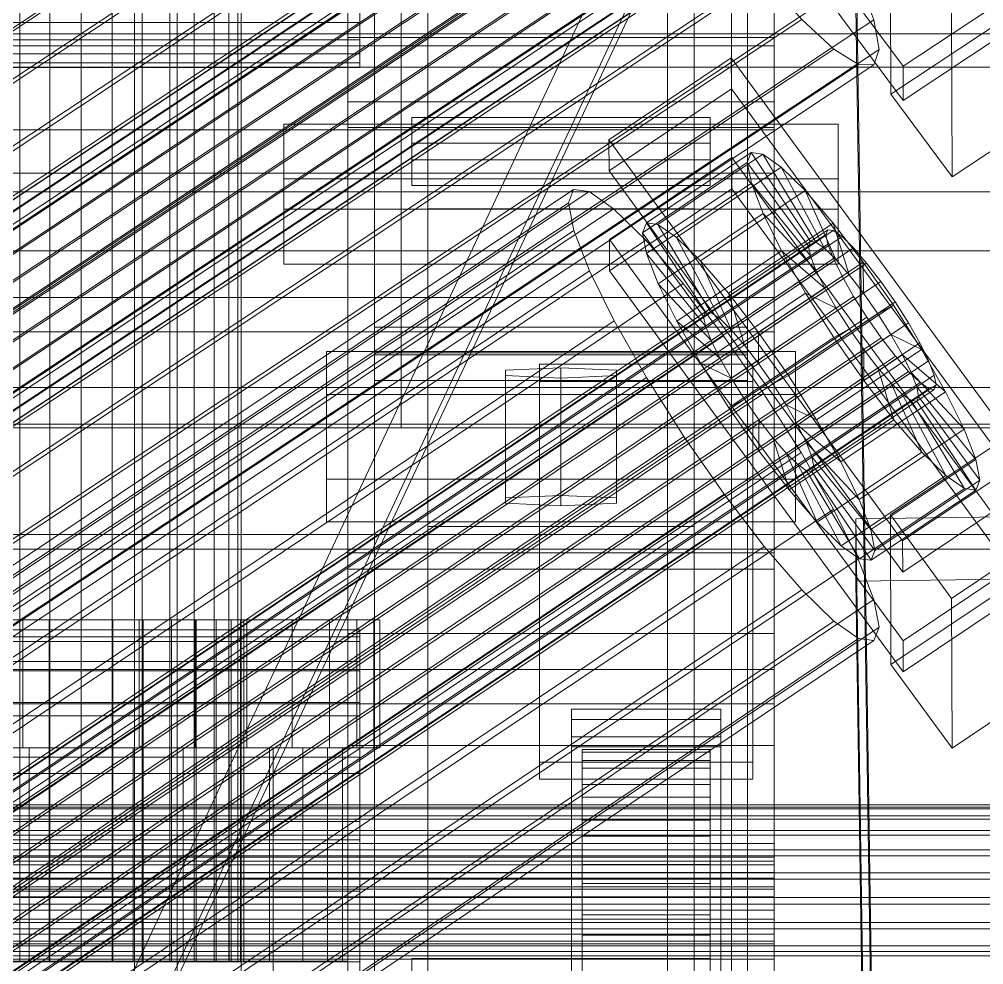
# Model space of a CAD drawing. Header units: millimetres. Extents: x -1970 to 34302, y -65268 to 6837.
# Drawn here: x 279.2 to 369.6, y -35050.3 to -34961.7 of the extents above; entities that cross this region are included whole.
import ezdxf

# ---------------------------------------------------------------- set-up
doc = ezdxf.new("R2010")
doc.units = ezdxf.units.MM
for name, color, linetype, lineweight in [('frontal_briquetadora', 7, 'Continuous', 0), ('frontal_C01', 7, 'Continuous', 0), ('frontal_C02', 7, 'Continuous', 0), ('frontal_C05', 7, 'Continuous', 0), ('frontal_C07', 7, 'Continuous', 0), ('frontal_mezcladora', 7, 'Continuous', 0), ('frontal_tolva-C01', 7, 'Continuous', 0), ('frontal_tolva_provisional', 7, 'Continuous', 0)]:
    doc.layers.add(name, color=color, linetype=linetype, lineweight=lineweight)

msp = doc.modelspace()

# ---------------------------------------------------------------- linework, layer by layer
at = {"layer": 'frontal_briquetadora'}
for p, q in [((315, -35000), (315, -34710)), ((340, -35988), (340, -34950)), ((346, -35988), (346, -34950)), ((-1330, -35000), (490, -35000)), ((315, -35000), (430, -35000)), ((-1330, -35010), (490, -35010))]:
    msp.add_line(p, q, dxfattribs=at)
at = {"layer": 'frontal_C01'}
for p, q in [((150.629, -35047.476), (334.938, -34925.145)), ((141.218, -35069.457), (355.017, -34927.553)), ((141.731, -35069.46), (355.53, -34927.555)), ((141.045, -35069.965), (354.844, -34928.061)), ((142.549, -35069.973), (356.348, -34928.068)), ((146.887, -35050.232), (331.197, -34927.9)), ((153.641, -35050.265), (337.95, -34927.934)), ((141.224, -35070.949), (355.022, -34929.044)), ((143.617, -35070.961), (357.415, -34929.056)), ((362.071, -34966.116), (334.539, -34928.877)), ((141.742, -35072.341), (355.541, -34930.437)), ((144.861, -35072.357), (358.659, -34930.452)), ((142.565, -35074.048), (356.363, -34932.143)), ((359.995, -34932.161), (146.196, -35074.066)), ((148.35, -35054.162), (332.659, -34931.83)), ((157.152, -35054.205), (341.461, -34931.874)), ((334.551, -34932.078), (362.083, -34969.317)), ((143.635, -35075.952), (357.434, -34934.047)), ((147.533, -35075.971), (361.332, -34934.067)), ((144.881, -35077.924), (358.68, -34936.019)), ((148.779, -35077.943), (362.578, -34936.039)), ((150.672, -35058.977), (334.981, -34936.646)), ((345.231, -34936.697), (160.922, -35059.028)), ((146.218, -35079.829), (360.017, -34937.925)), ((149.85, -35079.847), (363.648, -34937.943)), ((147.554, -35081.538), (361.352, -34939.634)), ((150.672, -35081.553), (364.471, -34939.649)), ((148.798, -35082.934), (362.596, -34941.03)), ((151.191, -35082.946), (364.989, -34941.042)), ((149.865, -35083.922), (363.664, -34942.018)), ((151.369, -35083.93), (365.168, -34942.025)), ((153.694, -35064.351), (338.003, -34942.02)), ((164.693, -35064.406), (349.002, -34942.074)), ((150.683, -35084.435), (364.482, -34942.531)), ((151.196, -35084.438), (364.995, -34942.533)), ((157.211, -35069.916), (341.52, -34947.585)), ((168.21, -35069.971), (352.519, -34947.639)), ((160.982, -35075.293), (345.291, -34952.962)), ((171.232, -35075.344), (355.541, -34953.013)), ((360.939, -34968.726), (360.882, -34953.358)), ((360.514, -35146.103), (357.646, -34954.155)), ((164.752, -35080.116), (349.061, -34957.785)), ((173.554, -35080.16), (357.863, -34957.829)), ((311.15, -34962.026), (311.15, -34957.66)), ((349.061, -34957.785), (352.572, -34961.725)), ((359.326, -34961.759), (357.863, -34957.829)), ((373.539, -34958.504), (362.071, -34966.116)), ((311.15, -34959.962), (311.15, -34963.653)), ((360.514, -35152.507), (357.646, -34960.559)), ((372.408, -34961.115), (360.939, -34968.726)), ((366.618, -34961.116), (366.675, -34976.484)), ((-311.15, -34962.026), (311.15, -34962.026)), ((168.263, -35084.057), (352.572, -34961.725)), ((175.016, -35084.09), (359.326, -34961.759)), ((311.15, -34964.95), (311.15, -34962.026)), ((352.572, -34961.725), (355.584, -34964.514)), ((359.83, -34964.535), (359.326, -34961.759)), ((362.083, -34969.317), (373.551, -34961.706)), ((450, -34963.07), (-450, -34963.07)), ((-311.15, -34963.653), (311.15, -34963.653)), ((311.15, -34963.653), (311.15, -34965.793)), ((171.275, -35086.845), (355.584, -34964.514)), ((175.521, -35086.867), (359.83, -34964.535)), ((355.584, -34964.514), (357.893, -34965.961)), ((359.341, -34965.968), (359.83, -34964.535)), ((-311.15, -34964.95), (311.15, -34964.95)), ((311.15, -34966.235), (311.15, -34964.95)), ((-311.15, -34965.793), (311.15, -34965.793)), ((-311.15, -34966.235), (311.15, -34966.235)), ((173.584, -35088.293), (357.893, -34965.961)), ((175.032, -35088.3), (359.341, -34965.968)), ((311.15, -34965.793), (311.15, -34966.235)), ((357.893, -34965.961), (359.341, -34965.968)), ((362.071, -34966.116), (362.083, -34969.317)), ((360.939, -34968.726), (366.675, -34976.484)), ((366.675, -34976.484), (378.143, -34968.873)), ((450, -34983.421), (-450, -34983.421)), ((-450, -34996.228), (450, -34996.228))]:
    msp.add_line(p, q, dxfattribs=at)
at = {"layer": 'frontal_C02'}
for p, q in [((334.501, -34973.009), (345.969, -34965.325)), ((345.969, -34965.325), (345.981, -34968.248)), ((345.969, -34965.325), (373.501, -35002.918)), ((-450, -34966.206), (450, -34966.206)), ((345.981, -34968.248), (334.513, -34975.931)), ((373.513, -35005.841), (345.981, -34968.248)), ((334.513, -34975.931), (334.501, -34973.009)), ((362.033, -35010.602), (334.501, -34973.009)), ((334.539, -34982.361), (346.008, -34974.678)), ((338.005, -34980.8), (347.835, -34974.214)), ((339.088, -34980.947), (348.918, -34974.361)), ((346.008, -34974.678), (346.02, -34977.6)), ((346.008, -34974.678), (373.539, -35012.271)), ((347.835, -34974.214), (347.47, -34975.144)), ((348.918, -34974.361), (347.835, -34974.214)), ((347.835, -34974.214), (353.378, -34982.536)), ((350.645, -34975.576), (348.918, -34974.361)), ((348.918, -34974.361), (353.892, -34982.605)), ((337.64, -34981.73), (347.47, -34975.144)), ((340.816, -34982.162), (350.645, -34975.576)), ((347.47, -34975.144), (353.205, -34982.976)), ((347.47, -34975.144), (347.847, -34977.089)), ((352.899, -34977.775), (350.645, -34975.576)), ((350.645, -34975.576), (354.71, -34983.181)), ((334.513, -34975.931), (362.045, -35013.524)), ((338.017, -34983.674), (347.847, -34977.089)), ((347.847, -34977.089), (353.384, -34983.897)), ((347.847, -34977.089), (348.941, -34979.914)), ((450, -34977.896), (-450, -34977.896)), ((146.872, -35101.153), (331.181, -34977.669)), ((148.32, -35101.35), (332.629, -34977.866)), ((331.181, -34977.669), (330.692, -34978.913)), ((332.629, -34977.866), (331.181, -34977.669)), ((334.938, -34979.49), (332.629, -34977.866)), ((346.02, -34977.6), (334.551, -34985.284)), ((343.069, -34984.361), (352.899, -34977.775)), ((373.551, -35015.193), (346.02, -34977.6)), ((355.525, -34980.81), (352.899, -34977.775)), ((352.899, -34977.775), (355.777, -34984.223)), ((146.383, -35102.397), (330.692, -34978.913)), ((330.692, -34978.913), (331.197, -34981.512)), ((150.629, -35102.974), (334.938, -34979.49)), ((337.95, -34982.43), (334.938, -34979.49)), ((339.111, -34986.5), (348.941, -34979.914)), ((348.941, -34979.914), (353.902, -34985.236)), ((348.941, -34979.914), (350.678, -34983.429)), ((337.64, -34981.73), (338.005, -34980.8)), ((343.549, -34989.121), (338.005, -34980.8)), ((338.005, -34980.8), (339.088, -34980.947)), ((344.062, -34989.191), (339.088, -34980.947)), ((339.088, -34980.947), (340.816, -34982.162)), ((345.695, -34987.395), (355.525, -34980.81)), ((358.345, -34984.472), (355.525, -34980.81)), ((355.525, -34980.81), (357.021, -34985.66)), ((141.045, -35125.12), (354.844, -34981.879)), ((141.218, -35124.679), (355.017, -34981.438)), ((141.731, -35124.749), (355.53, -34981.508)), ((146.887, -35104.996), (331.197, -34981.512)), ((331.197, -34981.512), (332.659, -34985.29)), ((343.376, -34989.562), (337.64, -34981.73)), ((338.017, -34983.674), (337.64, -34981.73)), ((355.017, -34981.438), (354.844, -34981.879)), ((354.844, -34981.879), (355.022, -34982.799)), ((355.53, -34981.508), (355.017, -34981.438)), ((356.348, -34982.083), (355.53, -34981.508)), ((141.224, -35126.041), (355.022, -34982.799)), ((142.549, -35125.324), (356.348, -34982.083)), ((153.641, -35105.914), (337.95, -34982.43)), ((334.551, -34985.284), (334.539, -34982.361)), ((362.071, -35019.954), (334.539, -34982.361)), ((341.461, -34986.487), (337.95, -34982.43)), ((344.88, -34989.767), (340.816, -34982.162)), ((340.816, -34982.162), (343.069, -34984.361)), ((353.378, -34982.536), (343.549, -34989.121)), ((353.892, -34982.605), (344.062, -34989.191)), ((353.205, -34982.976), (353.378, -34982.536)), ((353.378, -34982.536), (353.892, -34982.605)), ((353.892, -34982.605), (354.71, -34983.181)), ((355.022, -34982.799), (355.541, -34984.138)), ((357.415, -34983.125), (356.348, -34982.083)), ((143.617, -35126.366), (357.415, -34983.125)), ((343.554, -34990.483), (338.017, -34983.674)), ((339.111, -34986.5), (338.017, -34983.674)), ((340.848, -34990.015), (350.678, -34983.429)), ((353.205, -34982.976), (343.376, -34989.562)), ((354.71, -34983.181), (344.88, -34989.767)), ((350.678, -34983.429), (354.725, -34986.901)), ((350.678, -34983.429), (352.938, -34987.394)), ((353.384, -34983.897), (353.205, -34982.976)), ((354.71, -34983.181), (355.777, -34984.223)), ((358.659, -34984.562), (357.415, -34983.125)), ((141.742, -35127.379), (355.541, -34984.138)), ((144.861, -35127.804), (358.659, -34984.562)), ((345.947, -34990.808), (343.069, -34984.361)), ((343.069, -34984.361), (345.695, -34987.395)), ((353.384, -34983.897), (343.554, -34990.483)), ((355.777, -34984.223), (345.947, -34990.808)), ((358.345, -34984.472), (348.515, -34991.058)), ((353.902, -34985.236), (353.384, -34983.897)), ((355.541, -34984.138), (356.363, -34985.803)), ((355.777, -34984.223), (357.021, -34985.66)), ((358.357, -34987.394), (358.345, -34984.472)), ((361.166, -34988.512), (358.345, -34984.472)), ((359.995, -34986.297), (358.659, -34984.562)), ((148.35, -35108.774), (332.659, -34985.29)), ((332.659, -34985.29), (334.981, -34989.989)), ((334.551, -34985.284), (362.083, -35022.877)), ((353.902, -34985.236), (344.073, -34991.821)), ((354.725, -34986.901), (353.902, -34985.236)), ((142.565, -35129.044), (356.363, -34985.803)), ((359.995, -34986.297), (146.196, -35129.538)), ((157.152, -35109.971), (341.461, -34986.487)), ((344.073, -34991.821), (339.111, -34986.5)), ((340.848, -34990.015), (339.111, -34986.5)), ((345.231, -34991.382), (341.461, -34986.487)), ((357.021, -34985.66), (347.191, -34992.246)), ((356.363, -34985.803), (357.434, -34987.681)), ((357.021, -34985.66), (358.357, -34987.394)), ((361.332, -34988.211), (359.995, -34986.297)), ((343.108, -34993.979), (352.938, -34987.394)), ((354.725, -34986.901), (344.895, -34993.486)), ((347.191, -34992.246), (345.695, -34987.395)), ((345.695, -34987.395), (348.515, -34991.058)), ((348.527, -34993.98), (358.357, -34987.394)), ((352.938, -34987.394), (355.796, -34988.778)), ((352.938, -34987.394), (355.569, -34991.537)), ((355.796, -34988.778), (354.725, -34986.901)), ((358.357, -34987.394), (359.693, -34989.308)), ((143.635, -35130.922), (357.434, -34987.681)), ((147.533, -35131.452), (361.332, -34988.211)), ((357.434, -34987.681), (358.68, -34989.644)), ((362.578, -34990.174), (361.332, -34988.211)), ((343.549, -34989.121), (343.376, -34989.562)), ((344.062, -34989.191), (343.549, -34989.121)), ((344.88, -34989.767), (344.062, -34989.191)), ((355.796, -34988.778), (345.966, -34995.364)), ((351.336, -34995.098), (361.166, -34988.512)), ((357.042, -34990.741), (355.796, -34988.778)), ((361.166, -34988.512), (359.693, -34989.308)), ((363.797, -34992.656), (361.166, -34988.512)), ((144.881, -35132.885), (358.68, -34989.644)), ((150.672, -35113.473), (334.981, -34989.989)), ((334.981, -34989.989), (338.003, -34995.288)), ((344.895, -34993.486), (340.848, -34990.015)), ((343.108, -34993.979), (340.848, -34990.015)), ((343.376, -34989.562), (343.554, -34990.483)), ((345.947, -34990.808), (344.88, -34989.767)), ((359.693, -34989.308), (349.863, -34995.894)), ((358.68, -34989.644), (360.017, -34991.558)), ((359.693, -34989.308), (360.939, -34991.271)), ((148.779, -35133.415), (362.578, -34990.174)), ((343.554, -34990.483), (344.073, -34991.821)), ((347.191, -34992.246), (345.947, -34990.808)), ((357.042, -34990.741), (347.212, -34997.327)), ((355.569, -34991.537), (357.042, -34990.741)), ((358.378, -34992.655), (357.042, -34990.741)), ((363.648, -34992.051), (362.578, -34990.174)), ((146.218, -35134.799), (360.017, -34991.558)), ((345.231, -34991.382), (160.922, -35114.866)), ((344.073, -34991.821), (344.895, -34993.486)), ((349.002, -34996.784), (345.231, -34991.382)), ((345.739, -34998.123), (355.569, -34991.537)), ((348.515, -34991.058), (348.527, -34993.98)), ((348.515, -34991.058), (351.336, -34995.098)), ((360.939, -34991.271), (351.109, -34997.857)), ((355.569, -34991.537), (358.39, -34995.578)), ((360.017, -34991.558), (361.352, -34993.292)), ((363.797, -34992.656), (360.939, -34991.271)), ((360.939, -34991.271), (362.01, -34993.149)), ((149.85, -35135.293), (363.648, -34992.051)), ((348.527, -34993.98), (347.191, -34992.246)), ((358.378, -34992.655), (348.548, -34999.241)), ((353.967, -34999.242), (363.797, -34992.656)), ((358.39, -34995.578), (358.378, -34992.655)), ((359.714, -34994.39), (358.378, -34992.655)), ((364.471, -34993.716), (363.648, -34992.051)), ((366.057, -34996.62), (363.797, -34992.656)), ((147.554, -35136.534), (361.352, -34993.292)), ((150.672, -35136.958), (364.471, -34993.716)), ((344.895, -34993.486), (345.966, -34995.364)), ((362.01, -34993.149), (352.18, -34999.735)), ((361.352, -34993.292), (362.596, -34994.73)), ((366.057, -34996.62), (362.01, -34993.149)), ((362.01, -34993.149), (362.833, -34994.814)), ((364.989, -34995.055), (364.471, -34993.716)), ((345.966, -34995.364), (343.108, -34993.979)), ((345.739, -34998.123), (343.108, -34993.979)), ((349.863, -34995.894), (348.527, -34993.98)), ((359.714, -34994.39), (349.884, -35000.976)), ((361.21, -34999.24), (359.714, -34994.39)), ((360.958, -34995.827), (359.714, -34994.39)), ((148.798, -35137.971), (362.596, -34994.73)), ((151.191, -35138.296), (364.989, -34995.055)), ((153.694, -35118.772), (338.003, -34995.288)), ((338.003, -34995.288), (341.52, -35000.828)), ((345.966, -34995.364), (347.212, -34997.327)), ((349.863, -34995.894), (351.336, -34995.098)), ((351.336, -34995.098), (353.967, -34999.242)), ((362.833, -34994.814), (353.003, -35001.4)), ((362.596, -34994.73), (363.664, -34995.771)), ((367.794, -35000.135), (362.833, -34994.814)), ((362.833, -34994.814), (363.351, -34996.153)), ((365.168, -34995.976), (364.989, -34995.055)), ((149.865, -35139.013), (363.664, -34995.771)), ((150.683, -35139.588), (364.482, -34996.347)), ((151.196, -35139.658), (364.995, -34996.416)), ((151.369, -35139.217), (365.168, -34995.976)), ((348.56, -35002.164), (358.39, -34995.578)), ((351.109, -34997.857), (349.863, -34995.894)), ((360.958, -34995.827), (351.128, -35002.413)), ((363.351, -34996.153), (353.521, -35002.738)), ((358.39, -34995.578), (361.21, -34999.24)), ((363.836, -35002.274), (360.958, -34995.827)), ((362.025, -34996.869), (360.958, -34995.827)), ((368.888, -35002.961), (363.351, -34996.153)), ((363.351, -34996.153), (363.53, -34997.073)), ((363.664, -34995.771), (364.482, -34996.347)), ((364.482, -34996.347), (364.995, -34996.416)), ((364.995, -34996.416), (365.168, -34995.976)), ((164.693, -35120.268), (349.002, -34996.784)), ((347.212, -34997.327), (345.739, -34998.123)), ((347.212, -34997.327), (348.548, -34999.241)), ((352.519, -35002.323), (349.002, -34996.784)), ((362.025, -34996.869), (352.196, -35003.455)), ((363.53, -34997.073), (353.7, -35003.659)), ((356.228, -35003.206), (366.057, -34996.62)), ((366.09, -35004.474), (362.025, -34996.869)), ((362.843, -34997.444), (362.025, -34996.869)), ((363.53, -34997.073), (363.357, -34997.514)), ((369.265, -35004.905), (363.53, -34997.073)), ((367.794, -35000.135), (366.057, -34996.62)), ((348.56, -35002.164), (345.739, -34998.123)), ((352.18, -34999.735), (351.109, -34997.857)), ((351.109, -34997.857), (353.967, -34999.242)), ((362.843, -34997.444), (353.014, -35004.03)), ((363.357, -34997.514), (353.527, -35004.1)), ((367.817, -35005.688), (362.843, -34997.444)), ((363.357, -34997.514), (362.843, -34997.444)), ((368.9, -35005.836), (363.357, -34997.514)), ((450, -34999.677), (-450, -34999.677)), ((348.548, -34999.241), (348.56, -35002.164)), ((348.548, -34999.241), (349.884, -35000.976)), ((351.38, -35005.826), (361.21, -34999.24)), ((353.003, -35001.4), (352.18, -34999.735)), ((352.18, -34999.735), (356.228, -35003.206)), ((353.967, -34999.242), (356.228, -35003.206)), ((361.21, -34999.24), (363.836, -35002.274)), ((157.211, -35124.312), (341.52, -35000.828)), ((341.52, -35000.828), (345.291, -35006.229)), ((349.884, -35000.976), (351.38, -35005.826)), ((349.884, -35000.976), (351.128, -35002.413)), ((357.964, -35006.721), (367.794, -35000.135)), ((360.882, -35008.158), (372.35, -35000.475)), ((368.888, -35002.961), (367.794, -35000.135)), ((353.521, -35002.738), (353.003, -35001.4)), ((353.003, -35001.4), (357.964, -35006.721)), ((168.21, -35125.807), (352.519, -35002.323)), ((351.38, -35005.826), (348.56, -35002.164)), ((351.128, -35002.413), (354.006, -35008.86)), ((351.128, -35002.413), (352.196, -35003.455)), ((355.541, -35007.623), (352.519, -35002.323)), ((353.7, -35003.659), (353.521, -35002.738)), ((353.521, -35002.738), (359.058, -35009.547)), ((354.006, -35008.86), (363.836, -35002.274)), ((363.836, -35002.274), (366.09, -35004.474)), ((352.196, -35003.455), (356.26, -35011.059)), ((352.196, -35003.455), (353.014, -35004.03)), ((353.527, -35004.1), (353.7, -35003.659)), ((353.7, -35003.659), (359.436, -35011.491)), ((356.228, -35003.206), (357.964, -35006.721)), ((359.058, -35009.547), (368.888, -35002.961)), ((373.501, -35002.918), (362.033, -35010.602)), ((369.265, -35004.905), (368.888, -35002.961)), ((353.014, -35004.03), (357.987, -35012.274)), ((353.014, -35004.03), (353.527, -35004.1)), ((353.527, -35004.1), (359.07, -35012.421)), ((356.26, -35011.059), (366.09, -35004.474)), ((366.09, -35004.474), (367.817, -35005.688)), ((359.436, -35011.491), (369.265, -35004.905)), ((368.9, -35005.836), (369.265, -35004.905)), ((160.982, -35129.713), (345.291, -35006.229)), ((345.291, -35006.229), (349.061, -35011.125)), ((354.006, -35008.86), (351.38, -35005.826)), ((357.987, -35012.274), (367.817, -35005.688)), ((359.07, -35012.421), (368.9, -35005.836)), ((362.045, -35013.524), (373.513, -35005.841)), ((367.817, -35005.688), (368.9, -35005.836)), ((357.964, -35006.721), (359.058, -35009.547)), ((171.232, -35131.107), (355.541, -35007.623)), ((357.863, -35012.322), (355.541, -35007.623)), ((360.939, -35022.187), (360.882, -35008.158)), ((366.618, -35015.99), (360.882, -35008.158)), ((356.26, -35011.059), (354.006, -35008.86)), ((357.646, -35008.53), (375.644, -35008.286)), ((357.646, -35014.376), (357.646, -35008.53)), ((360.514, -35202.297), (357.646, -35008.53)), ((378.086, -35008.307), (366.618, -35015.99)), ((359.058, -35009.547), (359.436, -35011.491)), ((362.033, -35010.602), (362.045, -35013.524)), ((-450, -35011.368), (450, -35011.368)), ((164.752, -35134.609), (349.061, -35011.125)), ((349.061, -35011.125), (352.572, -35015.181)), ((357.987, -35012.274), (356.26, -35011.059)), ((359.436, -35011.491), (359.07, -35012.421)), ((173.554, -35135.806), (357.863, -35012.322)), ((359.326, -35016.1), (357.863, -35012.322)), ((359.07, -35012.421), (357.987, -35012.274)), ((373.539, -35012.271), (362.071, -35019.954)), ((375.644, -35014.132), (357.646, -35014.376)), ((360.514, -35208.143), (357.646, -35014.376)), ((372.408, -35014.504), (360.939, -35022.187)), ((168.263, -35138.665), (352.572, -35015.181)), ((352.572, -35015.181), (355.584, -35018.122)), ((362.083, -35022.877), (373.551, -35015.193)), ((175.016, -35139.584), (359.326, -35016.1)), ((359.83, -35018.699), (359.326, -35016.1)), ((366.618, -35015.99), (366.675, -35030.019)), ((171.275, -35141.606), (355.584, -35018.122)), ((355.584, -35018.122), (357.893, -35019.745)), ((-311.15, -35018.945), (311.15, -35018.945)), ((175.521, -35142.183), (359.83, -35018.699)), ((311.15, -35019.581), (311.15, -35018.945)), ((311.15, -35018.945), (311.15, -35020.039)), ((359.341, -35019.942), (359.83, -35018.699)), ((-311.15, -35019.581), (311.15, -35019.581)), ((173.584, -35143.229), (357.893, -35019.745)), ((175.032, -35143.426), (359.341, -35019.942)), ((311.15, -35021.904), (311.15, -35019.581)), ((357.893, -35019.745), (359.341, -35019.942)), ((362.071, -35019.954), (362.083, -35022.877)), ((-311.15, -35020.039), (311.15, -35020.039)), ((311.15, -35020.039), (311.15, -35022.788)), ((-311.15, -35021.904), (311.15, -35021.904)), ((311.15, -35025.755), (311.15, -35021.904)), ((360.939, -35022.187), (366.675, -35030.019)), ((366.675, -35030.019), (378.143, -35022.336)), ((-311.15, -35022.788), (311.15, -35022.788)), ((311.15, -35022.788), (311.15, -35027.005)), ((-311.15, -35025.755), (311.15, -35025.755)), ((311.15, -35030.872), (311.15, -35025.755)), ((-311.15, -35027.005), (311.15, -35027.005)), ((311.15, -35027.005), (311.15, -35032.403)), ((-311.15, -35030.872), (311.15, -35030.872)), ((311.15, -35036.906), (311.15, -35030.872)), ((-311.15, -35032.403), (311.15, -35032.403)), ((311.15, -35032.403), (311.15, -35038.613)), ((-440, -35035.335), (440, -35035.335)), ((-440, -35035.561), (440, -35035.561)), ((-440, -35035.723), (440, -35035.723)), ((-440, -35036.384), (440, -35036.384)), ((-440, -35036.697), (440, -35036.697)), ((311.15, -35036.906), (-311.15, -35036.906)), ((311.15, -35043.446), (311.15, -35036.906)), ((-440, -35037.748), (440, -35037.748)), ((-440, -35038.191), (440, -35038.191)), ((-311.15, -35038.613), (311.15, -35038.613)), ((311.15, -35038.613), (311.15, -35045.213)), ((-440, -35039.561), (440, -35039.561)), ((-440, -35040.104), (440, -35040.104)), ((440, -35041.699), (-440, -35041.699)), ((-440, -35042.304), (440, -35042.304)), ((-311.15, -35043.446), (311.15, -35043.446)), ((311.15, -35050.046), (311.15, -35043.446)), ((-440, -35044.017), (440, -35044.017)), ((-440, -35044.643), (440, -35044.643)), ((-311.15, -35045.213), (311.15, -35045.213)), ((311.15, -35045.213), (311.15, -35051.753)), ((-440, -35046.355), (440, -35046.355)), ((-440, -35046.96), (440, -35046.96)), ((-440, -35048.556), (440, -35048.556)), ((-440, -35049.098), (440, -35049.098)), ((-311.15, -35050.046), (311.15, -35050.046)), ((311.15, -35056.257), (311.15, -35050.046))]:
    msp.add_line(p, q, dxfattribs=at)
at = {"layer": 'frontal_C05'}
for p, q in [((279.26, -35050), (279.26, -34930)), ((282.074, -35050), (282.074, -34930)), ((285, -34930), (285, -35050)), ((287.926, -35050), (287.926, -34930)), ((290.74, -35050), (290.74, -34930)), ((293.334, -35050), (293.334, -34930)), ((295.607, -35050), (295.607, -34930)), ((297.472, -35050), (297.472, -34930)), ((298.858, -35050), (298.858, -34930)), ((299.712, -35050), (299.712, -34930)), ((300, -35050), (300, -34930)), ((274.285, -35018), (279.537, -35018)), ((282.025, -35018), (279.164, -35018)), ((282.025, -35018), (279.537, -35018)), ((279.537, -35018), (285, -35018)), ((279.537, -35018), (279.537, -35030)), ((285, -35018), (282.025, -35018)), ((282.025, -35030), (282.025, -35018)), ((285, -35018), (287.975, -35018)), ((290.463, -35018), (285, -35018)), ((285, -35018), (285, -35030)), ((287.975, -35018), (290.463, -35018)), ((287.975, -35030), (287.975, -35018)), ((287.975, -35018), (290.836, -35018)), ((290.463, -35018), (290.463, -35030)), ((295.715, -35018), (290.463, -35018)), ((290.836, -35018), (295.715, -35018)), ((290.836, -35030), (290.836, -35018)), ((290.836, -35018), (293.472, -35018)), ((293.472, -35018), (300.556, -35018)), ((293.472, -35030), (293.472, -35018)), ((293.472, -35018), (295.783, -35018)), ((295.715, -35018), (295.715, -35030)), ((300.556, -35018), (295.715, -35018)), ((295.783, -35018), (304.799, -35018)), ((295.783, -35030), (295.783, -35018)), ((295.783, -35018), (297.68, -35018)), ((297.68, -35018), (308.281, -35018)), ((297.68, -35030), (297.68, -35018)), ((297.68, -35018), (299.089, -35018)), ((299.089, -35018), (310.869, -35018)), ((299.089, -35030), (299.089, -35018)), ((299.089, -35018), (299.957, -35018)), ((299.957, -35018), (312.462, -35018)), ((299.957, -35030), (299.957, -35018)), ((299.957, -35018), (300.25, -35018)), ((300.25, -35018), (313, -35018)), ((300.25, -35030), (300.25, -35018)), ((300.556, -35018), (300.556, -35030)), ((304.799, -35018), (300.556, -35018)), ((304.799, -35018), (304.799, -35030)), ((308.281, -35018), (304.799, -35018)), ((308.281, -35018), (308.281, -35030)), ((310.869, -35018), (308.281, -35018)), ((310.869, -35018), (310.869, -35030)), ((312.462, -35018), (310.869, -35018)), ((312.462, -35018), (312.462, -35030)), ((313, -35018), (312.462, -35018)), ((313, -35018), (313, -35030)), ((260, -35030), (310, -35030)), ((279.537, -35030), (274.285, -35030)), ((275.433, -35030), (280.123, -35030)), ((282.025, -35030), (279.164, -35030)), ((285, -35030), (279.537, -35030)), ((279.537, -35030), (282.025, -35030)), ((282.025, -35030), (280.123, -35030)), ((280.123, -35030), (285, -35030)), ((280.123, -35030), (280.123, -35050)), ((285, -35030), (282.025, -35030)), ((282.025, -35050), (282.025, -35030)), ((285, -35030), (287.975, -35030)), ((289.877, -35030), (285, -35030)), ((285, -35030), (285, -35050)), ((285, -35030), (290.463, -35030)), ((287.975, -35030), (289.877, -35030)), ((287.975, -35050), (287.975, -35030)), ((287.975, -35030), (290.836, -35030)), ((290.463, -35030), (287.975, -35030)), ((289.877, -35030), (289.877, -35050)), ((294.567, -35030), (289.877, -35030)), ((290.463, -35030), (295.715, -35030)), ((290.836, -35030), (294.567, -35030)), ((290.836, -35050), (290.836, -35030)), ((290.836, -35030), (293.472, -35030)), ((295.715, -35030), (290.836, -35030)), ((293.472, -35030), (298.889, -35030)), ((293.472, -35050), (293.472, -35030)), ((293.472, -35030), (295.783, -35030)), ((300.556, -35030), (293.472, -35030)), ((294.567, -35030), (294.567, -35050)), ((298.889, -35030), (294.567, -35030)), ((295.715, -35030), (300.556, -35030)), ((295.783, -35030), (302.678, -35030)), ((295.783, -35050), (295.783, -35030)), ((295.783, -35030), (297.68, -35030)), ((304.799, -35030), (295.783, -35030)), ((297.68, -35030), (305.787, -35030)), ((297.68, -35050), (297.68, -35030)), ((297.68, -35030), (299.089, -35030)), ((308.281, -35030), (297.68, -35030)), ((298.889, -35030), (298.889, -35050)), ((302.678, -35030), (298.889, -35030)), ((299.089, -35030), (308.097, -35030)), ((299.089, -35050), (299.089, -35030)), ((299.089, -35030), (299.957, -35030)), ((310.869, -35030), (299.089, -35030)), ((299.957, -35030), (309.52, -35030)), ((299.957, -35050), (299.957, -35030)), ((299.957, -35030), (300.25, -35030)), ((312.462, -35030), (299.957, -35030)), ((300.25, -35030), (310, -35030)), ((300.25, -35050), (300.25, -35030)), ((313, -35030), (300.25, -35030)), ((300.556, -35030), (304.799, -35030)), ((302.678, -35030), (302.678, -35050)), ((305.787, -35030), (302.678, -35030)), ((303, -35030), (310, -35030)), ((303, -35980), (303, -35030)), ((304.799, -35030), (308.281, -35030)), ((305.787, -35030), (305.787, -35050)), ((308.097, -35030), (305.787, -35030)), ((308.097, -35030), (308.097, -35050)), ((309.52, -35030), (308.097, -35030)), ((308.281, -35030), (310.869, -35030)), ((309.52, -35030), (309.52, -35050)), ((310, -35030), (309.52, -35030)), ((310, -35980), (310, -35030)), ((310, -35030), (310, -35050)), ((310.869, -35030), (312.462, -35030)), ((312.462, -35030), (313, -35030)), ((280.123, -35050), (275.433, -35050)), ((279.26, -35050), (276.666, -35050)), ((279.164, -35050), (282.025, -35050)), ((282.074, -35050), (279.26, -35050)), ((285, -35050), (280.123, -35050)), ((280.123, -35050), (282.025, -35050)), ((282.025, -35050), (285, -35050)), ((282.074, -35050), (285, -35050)), ((285, -35050), (287.926, -35050)), ((285, -35050), (289.877, -35050)), ((287.975, -35050), (285, -35050)), ((287.926, -35050), (290.74, -35050)), ((289.877, -35050), (287.975, -35050)), ((290.836, -35050), (287.975, -35050)), ((289.877, -35050), (294.567, -35050)), ((290.74, -35050), (293.334, -35050)), ((294.567, -35050), (290.836, -35050)), ((293.472, -35050), (290.836, -35050)), ((293.334, -35050), (295.607, -35050)), ((298.889, -35050), (293.472, -35050)), ((295.783, -35050), (293.472, -35050)), ((294.567, -35050), (298.889, -35050)), ((295.607, -35050), (297.472, -35050)), ((302.678, -35050), (295.783, -35050)), ((297.68, -35050), (295.783, -35050)), ((297.472, -35050), (298.858, -35050)), ((305.787, -35050), (297.68, -35050)), ((299.089, -35050), (297.68, -35050)), ((298.858, -35050), (299.712, -35050)), ((298.889, -35050), (302.678, -35050)), ((308.097, -35050), (299.089, -35050)), ((299.957, -35050), (299.089, -35050)), ((299.712, -35050), (300, -35050)), ((309.52, -35050), (299.957, -35050)), ((300.25, -35050), (299.957, -35050)), ((310, -35050), (300.25, -35050)), ((302.678, -35050), (305.787, -35050)), ((305.787, -35050), (308.097, -35050)), ((308.097, -35050), (309.52, -35050)), ((309.52, -35050), (310, -35050))]:
    msp.add_line(p, q, dxfattribs=at)
at = {"layer": 'frontal_C07'}
for p, q in [((312.5, -34993.161), (312.5, -34833.68)), ((347.5, -34833.68), (347.5, -34993.161)), ((312.5, -34995.575), (312.5, -34836.093)), ((347.5, -34995.575), (347.5, -34836.093)), ((310, -34971.848), (310, -34875.296)), ((350, -34875.296), (350, -34971.848)), ((317.5, -34880.357), (317.5, -34979.494)), ((317.5, -35136.604), (317.5, -34880.571)), ((342.5, -34979.494), (342.5, -34880.357)), ((342.5, -34880.571), (342.5, -35136.604)), ((312.5, -35053.506), (312.5, -34894.024)), ((347.5, -34894.024), (347.5, -35053.506)), ((312.5, -35055.92), (312.5, -34896.438)), ((347.5, -35055.92), (347.5, -34896.438)), ((317.5, -35165.925), (317.5, -34909.892)), ((317.5, -34910.105), (317.5, -35009.242)), ((342.5, -35165.925), (342.5, -34909.892)), ((342.5, -34910.105), (342.5, -35009.242)), ((310, -35011.718), (310, -34915.167)), ((350, -35011.718), (350, -34915.167)), ((350, -34960.101), (350, -34964.188)), ((350, -34960.101), (350, -34972.062)), ((350, -34963.414), (310, -34963.414)), ((310, -34963.414), (310, -35013.252)), ((310, -34969.449), (310, -34963.414)), ((350, -35013.252), (350, -34963.414)), ((350, -34963.414), (350, -34969.449)), ((350, -34964.188), (-350, -34964.188)), ((350, -34976.149), (350, -34964.188)), ((350, -34969.449), (310, -34969.449)), ((310, -34969.449), (310, -35019.287)), ((310, -35029.794), (310, -34969.449)), ((350, -35019.287), (350, -34969.449)), ((350, -34969.449), (350, -35029.794)), ((316, -34973.319), (316, -34970.905)), ((316, -34970.905), (344, -34970.905)), ((316, -34974.892), (316, -34970.905)), ((344, -34970.905), (344, -34973.319)), ((344, -34970.905), (344, -34974.892)), ((304, -34976.68), (304, -34971.531)), ((304, -34971.531), (356, -34971.531)), ((304, -34979.505), (304, -34971.531)), ((350, -34971.848), (310, -34971.848)), ((310, -34971.848), (310, -35011.718)), ((310, -35068.4), (310, -34971.848)), ((350, -35011.718), (350, -34971.848)), ((350, -34971.848), (350, -35068.4)), ((356, -34971.531), (356, -34976.68)), ((356, -34971.531), (356, -34979.505)), ((350, -34972.062), (-350, -34972.062)), ((350, -34976.149), (350, -34972.062)), ((344, -34973.319), (316, -34973.319)), ((316, -34973.319), (316, -34977.306)), ((344, -34977.306), (344, -34973.319)), ((344, -34974.892), (316, -34974.892)), ((316, -34974.892), (316, -34977.306)), ((344, -34977.306), (344, -34974.892)), ((-350, -34976.149), (350, -34976.149)), ((356, -34976.68), (304, -34976.68)), ((304, -34976.68), (304, -34984.654)), ((316, -34977.306), (344, -34977.306)), ((356, -34984.654), (356, -34976.68)), ((356, -34979.505), (304, -34979.505)), ((304, -34979.505), (304, -34984.654)), ((342.5, -34979.494), (317.5, -34979.494)), ((317.5, -34979.494), (317.5, -35009.242)), ((342.5, -35009.242), (342.5, -34979.494)), ((356, -34984.654), (356, -34979.505)), ((304, -34984.654), (356, -34984.654)), ((-350, -34987.775), (350, -34987.775)), ((350, -34987.775), (350, -34990.993)), ((350, -34987.775), (350, -35022.661)), ((350, -34990.993), (-350, -34990.993)), ((312.5, -34992.99), (312.5, -34990.576)), ((312.5, -34990.576), (347.5, -34990.576)), ((312.5, -35150.057), (312.5, -34990.576)), ((347.5, -34990.576), (347.5, -34992.99)), ((347.5, -34990.576), (347.5, -35150.057)), ((350, -35025.88), (350, -34990.993)), ((308, -34996.869), (308, -34992.846)), ((308, -34992.846), (352, -34992.846)), ((308, -35004.807), (308, -34992.846)), ((352, -34992.846), (352, -34996.869)), ((352, -34992.846), (352, -35004.807)), ((347.5, -34992.99), (312.5, -34992.99)), ((312.5, -35152.471), (312.5, -34992.99)), ((347.5, -34993.161), (312.5, -34993.161)), ((312.5, -34993.161), (312.5, -34995.575)), ((347.5, -35152.471), (347.5, -34992.99)), ((347.5, -34995.575), (347.5, -34993.161)), ((330, -34994.375), (324.804, -34994.616)), ((324.804, -34994.616), (324.804, -34995.099)), ((324.804, -35006.577), (324.804, -34994.616)), ((328, -34995.662), (328, -34994.053)), ((328, -34994.053), (348, -34994.053)), ((328, -35031.332), (328, -34994.053)), ((335.196, -34994.616), (330, -34994.375)), ((330, -35006.336), (330, -34994.375)), ((335.196, -34995.099), (335.196, -34994.616)), ((335.196, -35006.577), (335.196, -34994.616)), ((348, -34994.053), (348, -34995.662)), ((348, -34994.053), (348, -35031.332)), ((324.804, -34995.099), (330, -34995.34)), ((324.804, -35007.06), (324.804, -34995.099)), ((330, -34995.34), (335.196, -34995.099)), ((330, -34995.34), (330, -35007.301)), ((335.196, -35007.06), (335.196, -34995.099)), ((312.5, -34995.575), (347.5, -34995.575)), ((348, -34995.662), (328, -34995.662)), ((328, -34995.662), (328, -35032.941)), ((348, -35032.941), (348, -34995.662)), ((352, -34996.869), (308, -34996.869)), ((308, -34996.869), (308, -35008.83)), ((352, -35008.83), (352, -34996.869)), ((352, -35004.807), (308, -35004.807)), ((308, -35004.807), (308, -35008.83)), ((352, -35008.83), (352, -35004.807)), ((324.804, -35006.577), (330, -35006.336)), ((330, -35006.336), (335.196, -35006.577)), ((324.804, -35007.06), (324.804, -35006.577)), ((330, -35007.301), (324.804, -35007.06)), ((335.196, -35007.06), (330, -35007.301)), ((335.196, -35006.577), (335.196, -35007.06)), ((308, -35008.83), (352, -35008.83)), ((317.5, -35009.242), (342.5, -35009.242)), ((310, -35011.718), (350, -35011.718)), ((310, -35108.27), (310, -35011.718)), ((350, -35108.27), (350, -35011.718)), ((310, -35013.252), (350, -35013.252)), ((310, -35019.287), (310, -35013.252)), ((350, -35019.287), (350, -35013.252)), ((310, -35019.287), (350, -35019.287)), ((310, -35079.632), (310, -35019.287)), ((350, -35079.632), (350, -35019.287)), ((350, -35022.661), (-350, -35022.661)), ((350, -35025.88), (350, -35022.661)), ((-350, -35025.88), (350, -35025.88)), ((331, -35027.345), (331, -35026.379)), ((331, -35026.379), (345, -35026.379)), ((331, -35068.243), (331, -35026.379)), ((345, -35026.379), (345, -35027.345)), ((345, -35026.379), (345, -35068.243)), ((345, -35027.345), (331, -35027.345)), ((331, -35027.345), (331, -35069.209)), ((345, -35069.209), (345, -35027.345)), ((331, -35029.919), (331, -35028.954)), ((331, -35028.954), (345, -35028.954)), ((331, -35070.818), (331, -35028.954)), ((345, -35028.954), (345, -35029.919)), ((345, -35028.954), (345, -35070.818)), ((350, -35029.794), (310, -35029.794)), ((310, -35029.794), (310, -35079.632)), ((310, -35126.345), (310, -35029.794)), ((345, -35029.919), (331, -35029.919)), ((331, -35029.919), (331, -35071.783)), ((345, -35071.783), (345, -35029.919)), ((350, -35079.632), (350, -35029.794)), ((350, -35029.794), (350, -35126.345)), ((332, -35040.11), (332, -35030.143)), ((332, -35030.143), (332, -35030.393)), ((332, -35030.143), (344, -35030.143)), ((332, -35031.184), (332, -35030.143)), ((332, -35040.229), (332, -35030.393)), ((332, -35030.393), (332, -35031.916)), ((332, -35030.393), (344, -35030.393)), ((344, -35030.393), (344, -35030.143)), ((344, -35030.143), (344, -35040.11)), ((344, -35030.143), (344, -35031.184)), ((344, -35031.916), (344, -35030.393)), ((344, -35030.393), (344, -35040.229)), ((348, -35031.332), (328, -35031.332)), ((328, -35031.332), (328, -35032.941)), ((332, -35040.604), (332, -35031.184)), ((332, -35031.184), (344, -35031.184)), ((332, -35033.444), (332, -35031.184)), ((344, -35031.184), (344, -35040.604)), ((344, -35031.184), (344, -35033.444)), ((348, -35032.941), (348, -35031.332)), ((332, -35040.95), (332, -35031.916)), ((332, -35031.916), (332, -35034.609)), ((332, -35031.916), (344, -35031.916)), ((344, -35034.609), (344, -35031.916)), ((344, -35031.916), (344, -35040.95)), ((328, -35032.941), (348, -35032.941)), ((332, -35041.674), (332, -35033.444)), ((332, -35033.444), (344, -35033.444)), ((332, -35036.771), (332, -35033.444)), ((344, -35033.444), (344, -35041.674)), ((344, -35033.444), (344, -35036.771)), ((332, -35042.226), (332, -35034.609)), ((332, -35034.609), (332, -35038.288)), ((332, -35034.609), (344, -35034.609)), ((344, -35038.288), (344, -35034.609)), ((344, -35034.609), (344, -35042.226)), ((332, -35043.25), (332, -35036.771)), ((332, -35036.771), (344, -35036.771)), ((332, -35040.936), (332, -35036.771)), ((344, -35036.771), (344, -35043.25)), ((344, -35036.771), (344, -35040.936)), ((-350, -35038.951), (350, -35038.951)), ((332, -35043.969), (332, -35038.288)), ((332, -35038.288), (332, -35042.703)), ((332, -35038.288), (344, -35038.288)), ((344, -35042.703), (344, -35038.288)), ((344, -35038.288), (344, -35043.969)), ((350, -35038.951), (350, -35043.039)), ((350, -35038.951), (350, -35050.912)), ((-350, -35040.11), (350, -35040.11)), ((-350, -35040.229), (350, -35040.229)), ((-350, -35040.604), (350, -35040.604)), ((332, -35040.229), (332, -35040.11)), ((344, -35040.11), (332, -35040.11)), ((332, -35040.11), (332, -35040.604)), ((332, -35040.95), (332, -35040.229)), ((344, -35040.229), (332, -35040.229)), ((344, -35040.604), (332, -35040.604)), ((332, -35040.604), (332, -35041.674)), ((344, -35040.11), (344, -35040.229)), ((344, -35040.604), (344, -35040.11)), ((344, -35040.229), (344, -35040.95)), ((344, -35041.674), (344, -35040.604)), ((350, -35040.229), (350, -35040.11)), ((350, -35040.11), (350, -35040.604)), ((350, -35040.95), (350, -35040.229)), ((350, -35040.604), (350, -35041.674)), ((-350, -35040.95), (350, -35040.95)), ((-350, -35041.674), (350, -35041.674)), ((332, -35045.223), (332, -35040.936)), ((332, -35040.936), (344, -35040.936)), ((332, -35045.656), (332, -35040.936)), ((332, -35042.226), (332, -35040.95)), ((344, -35040.95), (332, -35040.95)), ((344, -35041.674), (332, -35041.674)), ((332, -35041.674), (332, -35043.25)), ((344, -35040.936), (344, -35045.223)), ((344, -35040.936), (344, -35045.656)), ((344, -35040.95), (344, -35042.226)), ((344, -35043.25), (344, -35041.674)), ((350, -35042.226), (350, -35040.95)), ((350, -35041.674), (350, -35043.25)), ((-350, -35042.226), (350, -35042.226)), ((332, -35043.969), (332, -35042.226)), ((344, -35042.226), (332, -35042.226)), ((344, -35042.226), (344, -35043.969)), ((350, -35043.969), (350, -35042.226)), ((350, -35043.039), (-350, -35043.039)), ((-350, -35043.25), (350, -35043.25)), ((332, -35046.06), (332, -35042.703)), ((332, -35042.703), (332, -35047.553)), ((332, -35042.703), (344, -35042.703)), ((344, -35043.25), (332, -35043.25)), ((332, -35043.25), (332, -35045.223)), ((344, -35047.553), (344, -35042.703)), ((344, -35042.703), (344, -35046.06)), ((344, -35045.223), (344, -35043.25)), ((350, -35055), (350, -35043.039)), ((350, -35043.25), (350, -35045.223)), ((-350, -35043.969), (350, -35043.969)), ((332, -35046.06), (332, -35043.969)), ((344, -35043.969), (332, -35043.969)), ((344, -35043.969), (344, -35046.06)), ((350, -35046.06), (350, -35043.969)), ((-350, -35045.223), (350, -35045.223)), ((344, -35045.223), (332, -35045.223)), ((332, -35045.223), (332, -35047.459)), ((344, -35047.459), (344, -35045.223)), ((350, -35045.223), (350, -35047.459)), ((-350, -35046.06), (350, -35046.06)), ((332, -35047.459), (332, -35045.656)), ((332, -35045.656), (344, -35045.656)), ((332, -35050.61), (332, -35045.656)), ((332, -35048.357), (332, -35046.06)), ((344, -35046.06), (332, -35046.06)), ((344, -35045.656), (344, -35047.459)), ((344, -35045.656), (344, -35050.61)), ((344, -35046.06), (344, -35048.357)), ((350, -35048.357), (350, -35046.06)), ((-350, -35047.459), (350, -35047.459)), ((344, -35047.459), (332, -35047.459)), ((332, -35047.459), (332, -35049.805)), ((332, -35047.553), (332, -35048.357)), ((344, -35047.553), (332, -35047.553)), ((332, -35047.553), (332, -35052.506)), ((344, -35049.805), (344, -35047.459)), ((344, -35048.357), (344, -35047.553)), ((344, -35052.506), (344, -35047.553)), ((350, -35047.459), (350, -35049.805)), ((-350, -35048.12), (350, -35048.12)), ((350, -35048.357), (-350, -35048.357)), ((332, -35048.357), (344, -35048.357)), ((332, -35050.704), (332, -35048.357)), ((344, -35048.357), (344, -35050.704)), ((350, -35048.12), (350, -35051.338)), ((350, -35048.12), (350, -35083.006)), ((350, -35050.704), (350, -35048.357)), ((-350, -35049.805), (350, -35049.805)), ((316, -35052.169), (316, -35049.756)), ((316, -35049.756), (344, -35049.756)), ((316, -35053.743), (316, -35049.756)), ((332, -35049.805), (332, -35050.61)), ((344, -35049.805), (332, -35049.805)), ((332, -35049.805), (332, -35052.103)), ((344, -35049.756), (344, -35052.169)), ((344, -35049.756), (344, -35053.743)), ((344, -35050.61), (344, -35049.805)), ((344, -35052.103), (344, -35049.805)), ((350, -35049.805), (350, -35052.103))]:
    msp.add_line(p, q, dxfattribs=at)
at = {"layer": 'frontal_mezcladora'}
msp.add_line((-750, -35049.5), (750, -35049.5), dxfattribs=at)
at = {"layer": 'frontal_tolva-C01'}
for p, q in [((596.379, -34398.3), (221.379, -35196.873)), ((600, -34398.805), (225, -35197.379)), ((225, -35198.574), (600, -34400))]:
    msp.add_line(p, q, dxfattribs=at)
at = {"layer": 'frontal_tolva_provisional'}
for p, q in [((290, -34752), (290, -35070)), ((294, -35070), (294, -34752)), ((290, -35170), (290, -34852)), ((294, -34852), (294, -35170)), ((290, -34857.142), (290, -35175.142)), ((290, -34859.713), (290, -35177.713)), ((300, -35450), (300, -34900))]:
    msp.add_line(p, q, dxfattribs=at)

doc.saveas('drawing.dxf')
